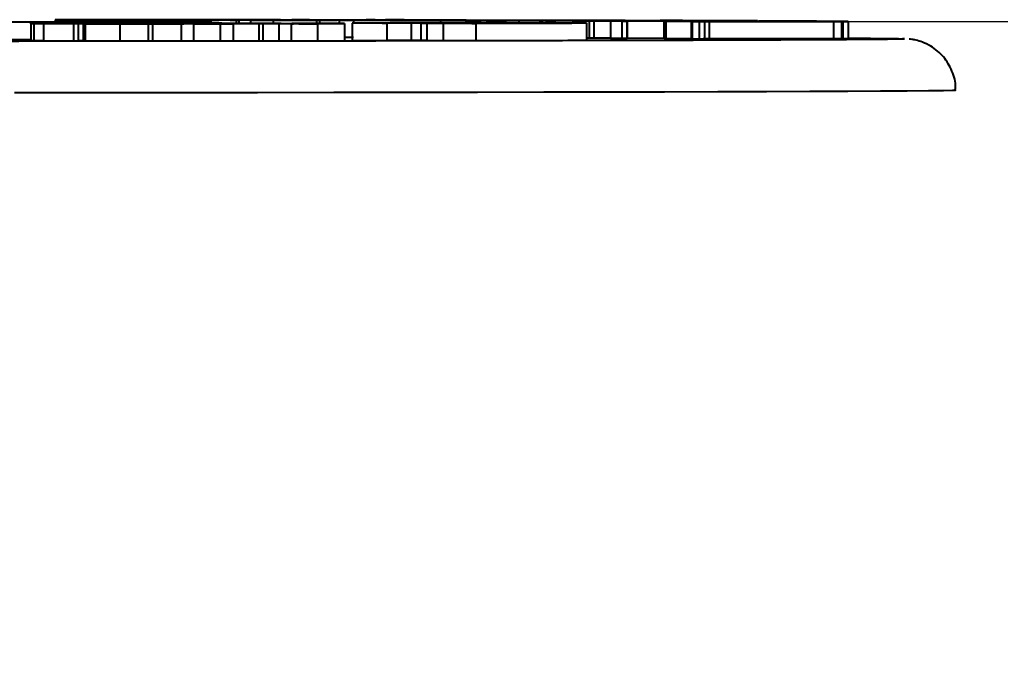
# Model space of a CAD drawing. Header units: millimetres. Extents: x 2160 to 4596, y 811 to 2534.
# Drawn here: x 3337.1 to 3394.7, y 1576.4 to 1615.2 of the extents above; entities that cross this region are included whole.
import ezdxf

# ---------------------------------------------------------------- set-up
doc = ezdxf.new("R2010")
doc.units = ezdxf.units.MM
doc.layers.add('AM_5', color=3, linetype='Continuous', lineweight=25)
doc.styles.add('SLDTEXTSTYLE1', font='txt.shx', dxfattribs={"width": 0.7, "bigfont": 'gbcbig.shx'})
doc.dimstyles.new('SLDDIMSTYLE12$0', dxfattribs={"dimtxt": 12, "dimasz": 10, "dimexe": 0, "dimexo": 0.0625, "dimgap": 0.875, "dimtad": 1, "dimdec": 1, "dimlfac": 1.8, "dimrnd": 1e-09, "dimzin": 12, "dimdsep": 46, "dimtxsty": 'SLDTEXTSTYLE1', "dimcen": 0.09, "dimdle": 8.16, "dimclrd": 3, "dimclre": 3, "dimadec": 0, "dimazin": 3, "dimtfac": 1, "dimtdec": 1, "dimtofl": 0, "dimtmove": 0, "dimatfit": 3, "dimfxl": 0, "dimfrac": 2, "dimtolj": 1, "dimlwd": 5, "dimlwe": 5, "dimarcsym": 0})

# ---------------------------------------------------------------- blocks, each defined once
blk = doc.blocks.new('*D73')
at = {"layer": 'AM_5', "color": 3, "linetype": 'Continuous', "lineweight": 5, "transparency": 16777216}
for p, q in [((3384.797, 1615.04), (3508.586, 1615.04)), ((3508.586, 1579.884), (3508.586, 1605.04))]:
    blk.add_line(p, q, dxfattribs=at)
at = {"layer": 'AM_5', "color": 3, "lineweight": 5, "transparency": 16777216}
blk.add_line((3367.539, 1569.884), (3508.586, 1569.884), dxfattribs=at)
at = {"layer": 'AM_5', "color": 3, "transparency": 16777216}
for points in [[(3506.919, 1605.04), (3510.253, 1605.04), (3508.586, 1615.04)], [(3506.919, 1579.884), (3510.253, 1579.884), (3508.586, 1569.884)]]:
    blk.add_solid(points, dxfattribs=at)
at = {"layer": 'Defpoints', "color": 0, "transparency": 16777216}
for p in [(3384.735, 1615.04), (3508.586, 1615.04), (3367.477, 1569.884)]:
    blk.add_point(p, dxfattribs=at)
at = {"layer": 'AM_5', "color": 0, "transparency": 16777216, "insert": (3501.711, 1592.462), "char_height": 12, "attachment_point": 5, "rotation": 90, "style": 'SLDTEXTSTYLE1'}
blk.add_mtext('\\A1;45', dxfattribs=at)

msp = doc.modelspace()

# ---------------------------------------------------------------- linework, layer by layer
at = {"color": 7, "linetype": 'Continuous', "lineweight": 25}
for p, q in [((3333.331, 1615.056), (3338.898, 1615.024)), ((3337.774, 1614.925), (3337.774, 1613.925)), ((3337.939, 1614.924), (3337.939, 1613.924)), ((3348.337, 1614.992), (3338.449, 1614.992)), ((3338.449, 1614.992), (3338.449, 1614.926)), ((3338.509, 1614.915), (3344.82, 1614.924)), ((3340.274, 1614.914), (3338.509, 1614.915)), ((3338.509, 1614.915), (3338.509, 1613.915)), ((3338.898, 1615.024), (3342.86, 1615.024)), ((3339.052, 1615.022), (3342.86, 1615.022)), ((3339.203, 1615.134), (3339.321, 1615.135)), ((3341.13, 1615.132), (3339.203, 1615.134)), ((3339.203, 1615.134), (3339.203, 1615.024)), ((3339.321, 1615.135), (3339.706, 1615.134)), ((3341.3, 1614.995), (3339.399, 1614.995)), ((3340.259, 1615.053), (3340.259, 1615.056)), ((3340.259, 1615.056), (3348.337, 1615.056)), ((3341.3, 1615.053), (3340.259, 1615.053)), ((3340.259, 1615.053), (3340.259, 1615.024)), ((3340.544, 1614.917), (3340.274, 1614.914)), ((3340.274, 1614.914), (3340.274, 1613.914)), ((3340.296, 1615.135), (3343.351, 1615.151)), ((3340.585, 1615.134), (3340.54, 1615.134)), ((3352.464, 1614.933), (3340.544, 1614.917)), ((3340.544, 1614.917), (3340.544, 1613.917)), ((3342.862, 1615.146), (3340.585, 1615.134)), ((3340.962, 1614.907), (3340.849, 1614.908)), ((3340.849, 1614.908), (3340.849, 1613.908)), ((3340.862, 1615.133), (3341.247, 1615.133)), ((3340.962, 1614.907), (3340.962, 1613.907)), ((3341.247, 1615.133), (3341.13, 1615.132)), ((3341.13, 1615.132), (3341.13, 1615.056)), ((3341.247, 1615.133), (3341.247, 1615.056)), ((3341.3, 1615.053), (3341.3, 1615.024)), ((3341.507, 1614.915), (3349.043, 1614.925)), ((3343.171, 1614.914), (3341.507, 1614.915)), ((3342.495, 1614.932), (3342.495, 1614.921)), ((3344.82, 1614.924), (3342.84, 1614.93)), ((3342.84, 1614.93), (3342.84, 1614.921)), ((3342.86, 1615.024), (3342.86, 1615.051)), ((3342.86, 1615.022), (3342.86, 1614.998)), ((3342.958, 1615.146), (3342.862, 1615.146)), ((3342.862, 1615.146), (3342.862, 1615.056)), ((3342.881, 1614.924), (3342.971, 1614.923)), ((3343.682, 1615.13), (3342.958, 1615.146)), ((3342.958, 1615.146), (3342.958, 1615.056)), ((3342.971, 1614.923), (3342.971, 1614.921)), ((3342.989, 1614.902), (3346.32, 1614.906)), ((3344.653, 1614.901), (3342.989, 1614.902)), ((3342.989, 1614.902), (3342.989, 1613.902)), ((3343.425, 1614.916), (3343.171, 1614.914)), ((3343.351, 1615.151), (3343.64, 1615.151)), ((3351.198, 1614.927), (3343.425, 1614.916)), ((3343.64, 1615.151), (3344.401, 1615.132)), ((3345.079, 1615.129), (3343.682, 1615.13)), ((3343.682, 1615.13), (3343.682, 1615.056)), ((3343.698, 1614.931), (3345.64, 1614.925)), ((3343.929, 1614.914), (3344.579, 1614.916)), ((3344.401, 1615.132), (3344.497, 1615.132)), ((3344.497, 1615.132), (3347.123, 1615.146)), ((3344.63, 1615.131), (3344.585, 1615.131)), ((3347.412, 1615.146), (3344.63, 1615.131)), ((3344.907, 1614.903), (3344.653, 1614.901)), ((3344.653, 1614.901), (3344.653, 1613.901)), ((3344.907, 1615.13), (3345.196, 1615.129)), ((3346.6, 1614.905), (3344.907, 1614.903)), ((3344.907, 1614.903), (3344.907, 1613.903)), ((3345.196, 1615.129), (3345.079, 1615.129)), ((3345.079, 1615.056), (3345.079, 1615.129)), ((3345.196, 1615.129), (3345.196, 1615.056)), ((3345.347, 1615.128), (3345.69, 1615.132)), ((3349.831, 1615.123), (3345.347, 1615.128)), ((3345.347, 1615.128), (3345.347, 1615.056)), ((3345.64, 1614.925), (3350.314, 1614.931)), ((3345.69, 1615.132), (3345.969, 1615.132)), ((3345.729, 1614.935), (3345.878, 1614.935)), ((3345.737, 1615.051), (3345.737, 1614.998)), ((3345.878, 1614.935), (3345.878, 1614.925)), ((3346.007, 1614.929), (3346.515, 1614.931)), ((3347.658, 1614.929), (3346.007, 1614.929)), ((3346.007, 1614.929), (3346.007, 1614.925)), ((3346.46, 1615.147), (3346.578, 1615.148)), ((3346.845, 1615.147), (3346.46, 1615.147)), ((3346.46, 1615.147), (3346.46, 1615.142)), ((3346.578, 1615.148), (3348.504, 1615.146)), ((3347.497, 1614.902), (3346.6, 1614.905)), ((3346.6, 1614.905), (3346.6, 1613.905)), ((3346.845, 1615.147), (3346.845, 1615.144)), ((3346.917, 1615.127), (3348.198, 1615.126)), ((3347.231, 1615.133), (3348.697, 1615.138)), ((3347.504, 1615.132), (3347.231, 1615.133)), ((3347.231, 1615.133), (3347.231, 1615.127)), ((3348.337, 1615.053), (3347.297, 1615.053)), ((3347.297, 1615.053), (3347.297, 1614.995)), ((3347.297, 1614.995), (3348.337, 1614.995)), ((3348.878, 1614.902), (3347.314, 1614.901)), ((3347.314, 1614.901), (3347.497, 1614.902)), ((3347.314, 1614.901), (3347.314, 1613.901)), ((3349.639, 1614.91), (3347.36, 1614.907)), ((3347.393, 1614.911), (3347.489, 1614.908)), ((3347.412, 1615.146), (3347.412, 1615.133)), ((3347.654, 1615.133), (3347.504, 1615.132)), ((3347.504, 1615.132), (3347.504, 1615.127)), ((3347.654, 1615.133), (3347.654, 1615.127)), ((3347.658, 1614.929), (3347.658, 1614.928)), ((3347.694, 1614.92), (3347.92, 1614.92)), ((3347.92, 1614.92), (3347.92, 1614.905)), ((3347.988, 1615.142), (3349.458, 1615.145)), ((3348.167, 1615.142), (3347.988, 1615.142)), ((3347.988, 1615.142), (3347.988, 1615.136)), ((3348.386, 1615.146), (3348.001, 1615.146)), ((3348.001, 1615.146), (3348.001, 1615.142)), ((3348.167, 1615.142), (3348.167, 1615.136)), ((3348.337, 1615.056), (3348.337, 1615.053)), ((3348.337, 1615.053), (3348.337, 1614.995)), ((3348.337, 1614.995), (3348.337, 1614.992)), ((3348.337, 1614.929), (3348.337, 1614.992)), ((3348.504, 1615.146), (3348.386, 1615.146)), ((3348.386, 1615.146), (3348.386, 1615.143)), ((3348.504, 1615.146), (3348.504, 1615.143)), ((3348.697, 1615.138), (3348.97, 1615.138)), ((3348.765, 1614.941), (3348.973, 1614.941)), ((3348.778, 1614.91), (3349.639, 1614.91)), ((3348.806, 1615.126), (3350.346, 1615.132)), ((3348.97, 1615.138), (3348.87, 1615.138)), ((3348.878, 1614.902), (3348.878, 1613.902)), ((3348.904, 1614.916), (3348.904, 1614.91)), ((3348.973, 1614.941), (3348.973, 1614.929)), ((3350.346, 1615.132), (3349.02, 1615.134)), ((3349.02, 1615.134), (3349.02, 1615.127)), ((3349.171, 1615.134), (3350.496, 1615.133)), ((3349.458, 1615.145), (3354.125, 1615.14)), ((3349.538, 1615.125), (3349.474, 1615.125)), ((3353.091, 1615.139), (3349.538, 1615.125)), ((3349.577, 1614.922), (3350.268, 1614.924)), ((3349.592, 1614.911), (3352.104, 1614.914)), ((3351.162, 1614.91), (3349.592, 1614.911)), ((3349.592, 1614.911), (3349.592, 1614.91)), ((3349.639, 1614.91), (3349.639, 1613.91)), ((3349.752, 1615.124), (3349.982, 1615.124)), ((3349.982, 1615.124), (3349.831, 1615.123)), ((3349.831, 1615.123), (3349.831, 1614.931)), ((3349.982, 1615.124), (3349.982, 1614.931)), ((3350.335, 1614.927), (3351.198, 1614.927)), ((3350.496, 1615.133), (3352.359, 1615.14)), ((3350.673, 1615.125), (3350.673, 1614.932)), ((3352.147, 1615.142), (3350.956, 1615.143)), ((3350.956, 1615.143), (3350.956, 1615.135)), ((3351.393, 1614.912), (3351.162, 1614.91)), ((3351.162, 1614.91), (3351.162, 1613.91)), ((3352.328, 1614.913), (3351.393, 1614.912)), ((3351.393, 1614.912), (3351.393, 1613.912)), ((3351.85, 1615.127), (3351.406, 1615.125)), ((3351.606, 1614.934), (3352.464, 1614.933)), ((3352.104, 1614.914), (3351.693, 1614.915)), ((3351.693, 1614.915), (3351.693, 1614.913)), ((3354.533, 1615.116), (3352.004, 1615.12)), ((3352.004, 1615.12), (3352.004, 1614.933)), ((3352.147, 1615.142), (3352.147, 1615.139)), ((3353.188, 1614.91), (3352.328, 1614.913)), ((3352.328, 1614.913), (3352.328, 1613.913)), ((3352.341, 1614.917), (3352.35, 1614.917)), ((3352.399, 1615.12), (3352.998, 1615.12)), ((3354.604, 1614.91), (3353.042, 1614.909)), ((3353.042, 1614.909), (3353.188, 1614.91)), ((3353.042, 1614.909), (3353.042, 1613.909)), ((3356.183, 1614.919), (3353.088, 1614.914)), ((3353.633, 1614.928), (3353.291, 1614.924)), ((3353.332, 1614.916), (3354.033, 1614.917)), ((3353.425, 1614.928), (3353.633, 1614.928)), ((3353.622, 1615.12), (3355.745, 1615.126)), ((3353.633, 1614.928), (3353.633, 1614.916)), ((3353.977, 1615.139), (3353.701, 1615.14)), ((3354.125, 1615.14), (3353.977, 1615.139)), ((3353.977, 1615.139), (3353.977, 1615.121)), ((3354.125, 1615.14), (3354.125, 1615.121)), ((3358.583, 1615.132), (3354.308, 1615.119)), ((3354.456, 1615.117), (3354.713, 1615.117)), ((3354.713, 1615.117), (3354.533, 1615.116)), ((3354.533, 1615.116), (3354.533, 1614.917)), ((3354.597, 1615.129), (3355.924, 1615.127)), ((3354.604, 1614.91), (3354.604, 1613.91)), ((3355.745, 1615.126), (3354.674, 1615.128)), ((3354.674, 1615.128), (3354.674, 1615.123)), ((3354.713, 1615.117), (3354.713, 1614.918)), ((3355.323, 1614.919), (3356.183, 1614.919)), ((3355.875, 1615.117), (3355.875, 1614.919)), ((3355.924, 1615.127), (3357.897, 1615.133)), ((3356.183, 1614.919), (3356.183, 1613.919)), ((3356.638, 1614.934), (3364.207, 1614.958)), ((3358.664, 1614.935), (3356.638, 1614.934)), ((3356.638, 1614.934), (3356.638, 1613.934)), ((3356.712, 1615.112), (3356.712, 1614.935)), ((3357.751, 1615.134), (3357.45, 1615.135)), ((3357.45, 1615.135), (3357.631, 1615.135)), ((3357.45, 1615.135), (3357.45, 1615.131)), ((3357.631, 1615.135), (3359.688, 1615.132)), ((3357.751, 1615.134), (3357.751, 1615.132)), ((3360.093, 1614.944), (3358.397, 1614.938)), ((3358.397, 1614.938), (3358.664, 1614.935)), ((3358.664, 1614.935), (3358.664, 1613.935)), ((3358.885, 1614.973), (3359.116, 1614.973)), ((3358.885, 1614.973), (3358.885, 1614.941)), ((3359.507, 1615.132), (3359.209, 1615.132)), ((3359.688, 1615.132), (3359.507, 1615.132)), ((3360.665, 1614.943), (3360.093, 1614.944)), ((3360.093, 1614.944), (3360.093, 1613.944)), ((3362.063, 1614.95), (3360.645, 1614.945)), ((3360.645, 1614.945), (3365.276, 1614.938)), ((3360.665, 1614.943), (3360.665, 1613.943)), ((3362.697, 1614.934), (3361.012, 1614.933)), ((3361.012, 1614.933), (3361.012, 1613.933)), ((3364.724, 1614.937), (3361.066, 1614.942)), ((3361.836, 1614.951), (3361.836, 1615.116)), ((3361.965, 1614.928), (3364.724, 1614.937)), ((3363.896, 1614.929), (3361.965, 1614.928)), ((3361.965, 1614.928), (3361.965, 1613.928)), ((3366.694, 1614.943), (3362.063, 1614.95)), ((3362.063, 1614.943), (3362.063, 1614.95)), ((3364.549, 1614.957), (3362.615, 1614.951)), ((3362.615, 1614.951), (3367.246, 1614.945)), ((3362.697, 1614.934), (3362.697, 1614.93)), ((3363.316, 1614.955), (3363.316, 1615.123)), ((3363.331, 1615.099), (3364.608, 1615.102)), ((3366.409, 1615.091), (3363.331, 1615.099)), ((3363.331, 1615.099), (3363.331, 1614.955)), ((3370.387, 1614.953), (3363.645, 1614.932)), ((3363.645, 1614.932), (3363.896, 1614.929)), ((3363.896, 1614.929), (3363.896, 1613.929)), ((3365.694, 1614.959), (3364.549, 1614.957)), ((3364.549, 1614.957), (3364.549, 1614.949)), ((3364.599, 1614.953), (3364.599, 1614.949)), ((3364.608, 1615.102), (3364.81, 1615.102)), ((3365.16, 1614.951), (3365.16, 1614.948)), ((3365.276, 1614.938), (3366.694, 1614.943)), ((3365.353, 1615.097), (3370.976, 1615.107)), ((3371.497, 1615.105), (3365.833, 1615.096)), ((3368.237, 1615.093), (3366.409, 1615.091)), ((3366.409, 1615.091), (3366.409, 1614.954)), ((3367.246, 1614.945), (3368.746, 1614.949)), ((3367.642, 1615.088), (3367.642, 1614.953)), ((3368.022, 1615.085), (3368.022, 1614.953)), ((3368.083, 1615.093), (3368.237, 1615.093)), ((3368.579, 1614.953), (3368.579, 1614.949)), ((3368.581, 1614.953), (3368.579, 1614.953)), ((3368.581, 1614.953), (3368.581, 1614.949)), ((3369.519, 1614.952), (3370.387, 1614.953)), ((3370.532, 1615.077), (3369.586, 1615.081)), ((3369.586, 1615.081), (3369.863, 1615.081)), ((3369.586, 1615.081), (3369.586, 1614.952)), ((3369.863, 1615.081), (3370.052, 1615.08)), ((3370.387, 1614.953), (3370.387, 1613.953)), ((3370.809, 1615.077), (3370.532, 1615.077)), ((3370.532, 1615.077), (3370.532, 1614.077)), ((3370.62, 1615.078), (3370.809, 1615.077)), ((3370.634, 1615.08), (3377.892, 1615.088)), ((3370.718, 1615.109), (3370.961, 1615.109)), ((3371.009, 1615.108), (3370.718, 1615.109)), ((3370.718, 1615.109), (3370.718, 1615.106)), ((3376.186, 1615.085), (3370.776, 1615.079)), ((3370.776, 1615.079), (3370.776, 1615.077)), ((3370.784, 1615.094), (3370.784, 1615.08)), ((3370.809, 1615.077), (3370.809, 1614.077)), ((3370.961, 1615.109), (3372.647, 1615.105)), ((3371.786, 1615.072), (3376.234, 1615.085)), ((3372.472, 1615.069), (3371.786, 1615.072)), ((3371.786, 1615.072), (3371.786, 1614.072)), ((3372.404, 1615.104), (3372.111, 1615.105)), ((3372.647, 1615.105), (3372.404, 1615.104)), ((3372.749, 1615.069), (3372.472, 1615.069)), ((3372.472, 1614.069), (3372.472, 1615.069)), ((3372.606, 1615.07), (3372.749, 1615.069)), ((3372.749, 1615.069), (3372.749, 1614.069)), ((3379.376, 1615.078), (3372.764, 1615.071)), ((3372.764, 1615.071), (3372.764, 1614.071)), ((3378.035, 1615.087), (3372.944, 1615.072)), ((3372.944, 1615.072), (3372.992, 1615.072)), ((3372.992, 1615.072), (3379.233, 1615.079)), ((3373.421, 1615.083), (3373.421, 1615.085)), ((3374.929, 1615.053), (3374.929, 1614.053)), ((3375.032, 1615.051), (3375.032, 1614.051)), ((3375.69, 1615.096), (3375.997, 1615.094)), ((3376.034, 1615.086), (3376.034, 1615.093)), ((3376.234, 1615.085), (3376.186, 1615.085)), ((3376.186, 1615.085), (3376.186, 1615.085)), ((3376.533, 1615.041), (3376.533, 1614.041)), ((3376.592, 1615.038), (3376.61, 1615.041)), ((3377.002, 1615.033), (3376.592, 1615.038)), ((3376.592, 1615.038), (3376.592, 1614.038)), ((3377.308, 1615.033), (3377.002, 1615.033)), ((3377.002, 1615.033), (3377.002, 1614.033)), ((3377.252, 1615.034), (3377.308, 1615.033)), ((3377.308, 1615.033), (3377.308, 1614.033)), ((3377.434, 1615.037), (3384.735, 1615.04)), ((3384.881, 1615.038), (3377.58, 1615.035)), ((3377.58, 1615.035), (3377.58, 1614.035)), ((3377.892, 1615.088), (3378.035, 1615.087)), ((3378.035, 1615.087), (3378.035, 1615.077)), ((3379.389, 1615.08), (3379.2, 1615.081)), ((3379.2, 1615.081), (3379.478, 1615.081)), ((3379.2, 1615.081), (3379.2, 1615.079)), ((3379.478, 1615.081), (3380.424, 1615.077)), ((3380.146, 1615.077), (3379.957, 1615.078)), ((3380.424, 1615.077), (3380.146, 1615.077)), ((3380.435, 1615.045), (3380.435, 1615.038)), ((3383.887, 1615.039), (3383.887, 1615.056)), ((3384.881, 1615.038), (3384.881, 1614.038)), ((3385.059, 1615.041), (3385.043, 1615.041)), ((3385.349, 1615.041), (3385.74, 1615.037)), ((3385.434, 1615.036), (3385.37, 1615.037)), ((3385.37, 1614.037), (3385.37, 1615.037)), ((3385.74, 1615.037), (3385.434, 1615.036)), ((3385.434, 1615.036), (3385.434, 1614.036)), ((3385.74, 1615.037), (3385.74, 1614.037)), ((3370.387, 1614.077), (3370.532, 1614.077)), ((3370.532, 1614.077), (3370.809, 1614.077)), ((3370.809, 1614.079), (3371.786, 1614.08)), ((3371.786, 1614.072), (3372.472, 1614.069)), ((3372.472, 1614.069), (3372.749, 1614.069)), ((3372.764, 1614.071), (3374.929, 1614.073)), ((3376.536, 1614.041), (3376.592, 1614.038)), ((3376.592, 1614.038), (3377.002, 1614.033)), ((3377.58, 1614.035), (3384.881, 1614.038)), ((3385.37, 1614.037), (3385.434, 1614.036)), ((3338.509, 1613.915), (3340.274, 1613.914)), ((3340.274, 1613.914), (3340.544, 1613.917)), ((3340.544, 1613.917), (3340.849, 1613.917)), ((3340.849, 1613.908), (3340.962, 1613.907)), ((3342.989, 1613.902), (3344.653, 1613.901)), ((3344.653, 1613.901), (3344.907, 1613.903)), ((3344.907, 1613.903), (3346.6, 1613.905)), ((3346.6, 1613.905), (3347.314, 1613.903)), ((3347.314, 1613.901), (3348.878, 1613.902)), ((3348.878, 1613.909), (3349.639, 1613.91)), ((3349.639, 1613.911), (3351.162, 1613.91)), ((3351.162, 1613.91), (3351.393, 1613.912)), ((3351.393, 1613.912), (3352.328, 1613.913)), ((3352.328, 1613.913), (3353.042, 1613.911)), ((3353.042, 1613.909), (3354.604, 1613.91)), ((3354.604, 1613.916), (3356.183, 1613.919)), ((3356.638, 1613.934), (3358.664, 1613.935)), ((3358.664, 1613.939), (3360.093, 1613.944)), ((3360.093, 1613.944), (3360.665, 1613.943)), ((3361.012, 1613.933), (3361.965, 1613.933)), ((3361.965, 1613.928), (3363.896, 1613.929)), ((3363.896, 1613.933), (3370.387, 1613.953)), ((3377.002, 1614.033), (3377.308, 1614.033)), ((3385.434, 1614.036), (3385.74, 1614.037)), ((3389.045, 1614.019), (3388.991, 1614.017))]:
    msp.add_line(p, q, dxfattribs=at)
at = {"color": 7, "linetype": 'Continuous', "lineweight": 25, "flags": 128}
msp.add_lwpolyline([(3336.807, 1610.87), (3341.677, 1610.873), (3346.443, 1610.877), (3351.08, 1610.881), (3355.564, 1610.886), (3359.874, 1610.892), (3363.988, 1610.898), (3367.886, 1610.905), (3371.547, 1610.912), (3374.955, 1610.92), (3378.092, 1610.929), (3380.942, 1610.937), (3383.491, 1610.947), (3385.726, 1610.956), (3387.637, 1610.966), (3389.213, 1610.977), (3390.447, 1610.987), (3391.334, 1610.998), (3391.867, 1611.008), (3392.045, 1611.019), (3392.045, 1611.019)], dxfattribs=at)
at = {"color": 7, "linetype": 'Continuous', "lineweight": 25}
for points, knots in [([(3338.449, 1614.992), (3337.78, 1614.992), (3336.545, 1614.992), (3334.778, 1614.993), (3333.115, 1614.994), (3331.596, 1614.997), (3330.45, 1615.001), (3330.142, 1615.005), (3330.124, 1615.007), (3330.12, 1615.007)], [0, 0, 0, 0, 0.160365, 0.296332, 0.431737, 0.589347, 0.747826, 0.949128, 1, 1, 1, 1]), ([(3332.997, 1615.008), (3333.027, 1615.009), (3333.088, 1615.012), (3333.771, 1615.016), (3335.119, 1615.019), (3336.804, 1615.021), (3338.152, 1615.022), (3338.93, 1615.022), (3339.052, 1615.022)], [0, 0, 0, 0, 0.200351, 0.402646, 0.59747, 0.766762, 0.96323, 1, 1, 1, 1]), ([(3339.399, 1614.995), (3338.73, 1614.995), (3337.384, 1614.995), (3335.576, 1614.996), (3334.256, 1614.999), (3333.332, 1615.002), (3333.025, 1615.005), (3333.002, 1615.008), (3332.997, 1615.008)], [0, 0, 0, 0, 0.196061, 0.394111, 0.547436, 0.700125, 0.928087, 1, 1, 1, 1]), ([(3337.939, 1614.924), (3337.888, 1614.925), (3337.783, 1614.925), (3337.745, 1614.926), (3337.773, 1614.926), (3337.817, 1614.926), (3337.839, 1614.926)], [0, 0, 0, 0, 0.391814, 0.807915, 0.901195, 1, 1, 1, 1]), ([(3337.839, 1614.926), (3337.872, 1614.926), (3337.963, 1614.926), (3338.108, 1614.926), (3338.266, 1614.926), (3338.365, 1614.926), (3338.414, 1614.926)], [0, 0, 0, 0, 0.1702702, 0.4642597, 0.7315085, 1, 1, 1, 1]), ([(3342.971, 1614.923), (3342.309, 1614.923), (3341.312, 1614.923), (3339.98, 1614.923), (3339.082, 1614.923), (3338.41, 1614.923), (3338.077, 1614.924), (3337.959, 1614.924), (3337.939, 1614.924)], [0, 0, 0, 0, 0.381103, 0.574669, 0.765651, 0.888057, 0.981539, 1, 1, 1, 1]), ([(3338.414, 1614.926), (3339.047, 1614.925), (3340.084, 1614.925), (3341.593, 1614.924), (3342.45, 1614.924), (3342.881, 1614.924)], [0, 0, 0, 0, 0.437716, 0.717507, 1, 1, 1, 1]), ([(3339.706, 1615.134), (3339.773, 1615.134), (3339.883, 1615.134), (3340.038, 1615.134), (3340.148, 1615.134), (3340.238, 1615.134), (3340.275, 1615.135), (3340.296, 1615.135)], [0, 0, 0, 0, 0.292493, 0.488495, 0.642099, 0.795375, 1, 1, 1, 1]), ([(3340.545, 1615.134), (3340.545, 1615.134), (3340.547, 1615.134), (3340.587, 1615.134), (3340.69, 1615.133), (3340.791, 1615.133), (3340.862, 1615.133)], [0, 0, 0, 0, 0.094648, 0.307424, 0.510271, 1, 1, 1, 1]), ([(3340.849, 1614.908), (3341.007, 1614.908), (3341.274, 1614.908), (3341.445, 1614.909), (3341.435, 1614.91), (3341.43, 1614.91)], [0, 0, 0, 0, 0.431037, 0.72606, 1, 1, 1, 1]), ([(3346.32, 1614.906), (3345.696, 1614.907), (3344.443, 1614.908), (3342.574, 1614.908), (3341.441, 1614.908), (3340.962, 1614.907)], [0, 0, 0, 0, 0.365081, 0.731832, 1, 1, 1, 1]), ([(3342.86, 1615.051), (3342.849, 1615.051), (3342.83, 1615.052), (3342.625, 1615.052), (3342.277, 1615.053), (3341.813, 1615.053), (3341.455, 1615.053), (3341.3, 1615.053)], [0, 0, 0, 0, 0.21541, 0.378382, 0.541893, 0.800389, 1, 1, 1, 1]), ([(3342.86, 1614.998), (3342.85, 1614.997), (3342.833, 1614.997), (3342.639, 1614.996), (3342.313, 1614.995), (3341.852, 1614.995), (3341.487, 1614.995), (3341.3, 1614.995)], [0, 0, 0, 0, 0.212555, 0.375218, 0.538546, 0.763737, 1, 1, 1, 1]), ([(3341.43, 1614.91), (3342.096, 1614.91), (3343.24, 1614.91), (3344.805, 1614.909), (3345.649, 1614.908), (3346.076, 1614.907)], [0, 0, 0, 0, 0.407022, 0.699492, 1, 1, 1, 1]), ([(3342.84, 1614.93), (3342.725, 1614.931), (3342.544, 1614.932), (3342.466, 1614.933), (3342.633, 1614.934), (3342.936, 1614.935), (3343.156, 1614.935)], [0, 0, 0, 0, 0.268227, 0.423788, 0.580622, 1, 1, 1, 1]), ([(3343.156, 1614.935), (3343.363, 1614.935), (3343.782, 1614.935), (3344.69, 1614.935), (3345.327, 1614.935), (3345.729, 1614.935)], [0, 0, 0, 0, 0.263652, 0.534652, 1, 1, 1, 1]), ([(3345.878, 1614.935), (3345.575, 1614.934), (3345.028, 1614.934), (3344.402, 1614.933), (3344.032, 1614.933), (3343.859, 1614.933), (3343.744, 1614.932), (3343.667, 1614.932), (3343.636, 1614.932), (3343.63, 1614.932), (3343.662, 1614.932), (3343.69, 1614.931), (3343.698, 1614.931)], [0, 0, 0, 0, 0.35041, 0.630866, 0.725925, 0.790521, 0.841305, 0.86957, 0.898179, 0.941209, 0.984756, 1, 1, 1, 1]), ([(3346.076, 1614.907), (3345.897, 1614.908), (3345.538, 1614.909), (3344.834, 1614.911), (3344.286, 1614.913), (3343.929, 1614.914)], [0, 0, 0, 0, 0.257454, 0.514908, 1, 1, 1, 1]), ([(3344.579, 1614.916), (3344.749, 1614.915), (3345.09, 1614.914), (3345.737, 1614.912), (3346.227, 1614.91), (3346.538, 1614.909)], [0, 0, 0, 0, 0.266774, 0.533551, 1, 1, 1, 1]), ([(3344.59, 1615.13), (3344.591, 1615.13), (3344.592, 1615.13), (3344.633, 1615.13), (3344.735, 1615.13), (3344.836, 1615.13), (3344.907, 1615.13)], [0, 0, 0, 0, 0.094648, 0.307424, 0.510271, 1, 1, 1, 1]), ([(3347.297, 1615.053), (3347, 1615.053), (3346.583, 1615.053), (3346.11, 1615.053), (3345.867, 1615.052), (3345.749, 1615.051), (3345.74, 1615.051), (3345.737, 1615.051)], [0, 0, 0, 0, 0.364031, 0.510061, 0.655864, 0.843841, 1, 1, 1, 1]), ([(3345.737, 1614.998), (3345.746, 1614.997), (3345.762, 1614.996), (3345.96, 1614.996), (3346.221, 1614.995), (3346.675, 1614.995), (3347.042, 1614.995), (3347.297, 1614.995)], [0, 0, 0, 0, 0.250411, 0.398556, 0.54744, 0.686236, 1, 1, 1, 1]), ([(3345.969, 1615.132), (3345.976, 1615.132), (3345.991, 1615.13), (3346.213, 1615.129), (3346.589, 1615.128), (3346.835, 1615.128), (3346.917, 1615.127)], [0, 0, 0, 0, 0.333446, 0.670522, 0.890051, 1, 1, 1, 1]), ([(3346.515, 1614.931), (3346.738, 1614.932), (3347.152, 1614.934), (3347.887, 1614.938), (3348.472, 1614.94), (3348.765, 1614.941)], [0, 0, 0, 0, 0.365437, 0.681548, 1, 1, 1, 1]), ([(3346.538, 1614.909), (3346.579, 1614.911), (3346.651, 1614.913), (3347.06, 1614.917), (3347.482, 1614.919), (3347.694, 1614.92)], [0, 0, 0, 0, 0.386257, 0.690164, 1, 1, 1, 1]), ([(3347.139, 1615.147), (3347.121, 1615.147), (3347.077, 1615.147), (3346.972, 1615.147), (3346.883, 1615.147), (3346.845, 1615.147)], [0, 0, 0, 0, 0.2705737, 0.6892242, 1, 1, 1, 1]), ([(3347.123, 1615.146), (3347.147, 1615.146), (3347.175, 1615.146), (3347.156, 1615.146), (3347.153, 1615.146)], [0, 0, 0, 0, 0.839131, 1, 1, 1, 1]), ([(3347.36, 1614.907), (3347.543, 1614.906), (3347.88, 1614.905), (3348.392, 1614.903), (3348.716, 1614.902), (3348.878, 1614.902)], [0, 0, 0, 0, 0.369297, 0.684635, 1, 1, 1, 1]), ([(3347.92, 1614.92), (3347.763, 1614.918), (3347.464, 1614.916), (3347.407, 1614.913), (3347.38, 1614.912)], [0, 0, 0, 0, 0.523773, 1, 1, 1, 1]), ([(3348.001, 1615.146), (3347.911, 1615.146), (3347.786, 1615.146), (3347.619, 1615.146), (3347.514, 1615.146), (3347.449, 1615.146), (3347.42, 1615.146), (3347.412, 1615.146)], [0, 0, 0, 0, 0.388994, 0.538184, 0.687796, 0.914813, 1, 1, 1, 1]), ([(3347.489, 1614.908), (3347.627, 1614.908), (3347.904, 1614.908), (3348.346, 1614.909), (3348.62, 1614.91), (3348.778, 1614.91)], [0, 0, 0, 0, 0.297538, 0.595282, 1, 1, 1, 1]), ([(3349.02, 1615.134), (3348.887, 1615.134), (3348.68, 1615.134), (3348.364, 1615.134), (3348.106, 1615.134), (3347.85, 1615.134), (3347.725, 1615.133), (3347.654, 1615.133)], [0, 0, 0, 0, 0.265228, 0.413113, 0.562281, 0.751044, 1, 1, 1, 1]), ([(3348.973, 1614.941), (3348.728, 1614.939), (3348.257, 1614.937), (3347.801, 1614.933), (3347.706, 1614.93), (3347.658, 1614.929)], [0, 0, 0, 0, 0.35008, 0.672322, 1, 1, 1, 1]), ([(3350.956, 1615.143), (3350.673, 1615.143), (3350.188, 1615.144), (3349.388, 1615.143), (3348.728, 1615.143), (3348.347, 1615.142), (3348.167, 1615.142)], [0, 0, 0, 0, 0.296463, 0.506276, 0.766316, 1, 1, 1, 1]), ([(3348.198, 1615.126), (3348.262, 1615.126), (3348.368, 1615.126), (3348.523, 1615.126), (3348.638, 1615.126), (3348.736, 1615.126), (3348.781, 1615.126), (3348.806, 1615.126)], [0, 0, 0, 0, 0.2946797, 0.4891513, 0.6427246, 0.79668, 1, 1, 1, 1]), ([(3348.87, 1615.138), (3348.769, 1615.137), (3348.629, 1615.137), (3348.648, 1615.136), (3348.768, 1615.135), (3348.962, 1615.135), (3349.11, 1615.135), (3349.171, 1615.134)], [0, 0, 0, 0, 0.4002553, 0.5540467, 0.7092134, 0.880119, 1, 1, 1, 1]), ([(3348.904, 1614.916), (3348.837, 1614.916), (3348.728, 1614.916), (3348.721, 1614.917), (3348.744, 1614.918), (3348.747, 1614.918), (3348.779, 1614.918), (3348.791, 1614.918)], [0, 0, 0, 0, 0.414992, 0.667292, 0.851809, 0.943552, 1, 1, 1, 1]), ([(3348.791, 1614.918), (3348.811, 1614.918), (3348.85, 1614.918), (3348.946, 1614.918), (3349.093, 1614.918), (3349.281, 1614.918), (3349.413, 1614.917), (3349.479, 1614.917)], [0, 0, 0, 0, 0.082107, 0.164925, 0.356677, 0.675002, 1, 1, 1, 1]), ([(3351.693, 1614.915), (3351.384, 1614.915), (3350.756, 1614.915), (3349.96, 1614.915), (3349.401, 1614.915), (3349.089, 1614.915), (3348.965, 1614.916), (3348.904, 1614.916)], [0, 0, 0, 0, 0.325958, 0.662347, 0.799326, 0.902609, 1, 1, 1, 1]), ([(3349.043, 1614.925), (3349.181, 1614.925), (3349.458, 1614.925), (3349.9, 1614.926), (3350.176, 1614.927), (3350.335, 1614.927)], [0, 0, 0, 0, 0.297214, 0.594601, 1, 1, 1, 1]), ([(3349.471, 1615.125), (3349.471, 1615.125), (3349.469, 1615.125), (3349.5, 1615.125), (3349.593, 1615.124), (3349.691, 1615.124), (3349.752, 1615.124)], [0, 0, 0, 0, 0.034336, 0.266425, 0.542953, 1, 1, 1, 1]), ([(3349.479, 1614.917), (3349.703, 1614.917), (3350.132, 1614.917), (3350.839, 1614.916), (3351.308, 1614.916), (3351.544, 1614.916)], [0, 0, 0, 0, 0.350612, 0.672174, 1, 1, 1, 1]), ([(3351.544, 1614.916), (3351.364, 1614.917), (3351.002, 1614.918), (3350.351, 1614.92), (3349.869, 1614.921), (3349.577, 1614.922)], [0, 0, 0, 0, 0.282431, 0.564866, 1, 1, 1, 1]), ([(3350.268, 1614.924), (3350.434, 1614.923), (3350.766, 1614.922), (3351.464, 1614.92), (3351.992, 1614.918), (3352.341, 1614.917)], [0, 0, 0, 0, 0.25307, 0.506097, 1, 1, 1, 1]), ([(3350.314, 1614.931), (3350.453, 1614.932), (3350.73, 1614.932), (3351.172, 1614.933), (3351.447, 1614.933), (3351.606, 1614.934)], [0, 0, 0, 0, 0.297206, 0.594593, 1, 1, 1, 1]), ([(3352.004, 1615.12), (3351.683, 1615.121), (3351.159, 1615.122), (3350.729, 1615.123), (3350.628, 1615.125), (3350.784, 1615.127), (3351.003, 1615.127), (3351.089, 1615.128)], [0, 0, 0, 0, 0.303232, 0.495993, 0.689194, 0.877678, 1, 1, 1, 1]), ([(3351.089, 1615.128), (3351.305, 1615.128), (3351.667, 1615.129), (3352.406, 1615.13), (3353.13, 1615.13), (3353.897, 1615.13), (3354.361, 1615.129), (3354.597, 1615.129)], [0, 0, 0, 0, 0.253557, 0.424716, 0.595645, 0.794239, 1, 1, 1, 1]), ([(3351.37, 1615.124), (3351.364, 1615.124), (3351.336, 1615.123), (3351.473, 1615.122), (3351.832, 1615.121), (3352.197, 1615.121), (3352.399, 1615.12)], [0, 0, 0, 0, 0.067979, 0.316164, 0.620975, 1, 1, 1, 1]), ([(3354.674, 1615.128), (3354.414, 1615.128), (3353.974, 1615.129), (3353.306, 1615.129), (3352.758, 1615.128), (3352.263, 1615.128), (3351.997, 1615.127), (3351.85, 1615.127)], [0, 0, 0, 0, 0.269335, 0.456647, 0.599702, 0.778351, 1, 1, 1, 1]), ([(3352.359, 1615.14), (3352.382, 1615.14), (3352.421, 1615.141), (3352.418, 1615.141), (3352.376, 1615.141), (3352.285, 1615.141), (3352.198, 1615.141), (3352.147, 1615.142)], [0, 0, 0, 0, 0.233621, 0.399553, 0.564983, 0.740199, 1, 1, 1, 1]), ([(3352.451, 1614.921), (3352.545, 1614.922), (3352.736, 1614.925), (3353.193, 1614.927), (3353.425, 1614.928)], [0, 0, 0, 0, 0.493905, 1, 1, 1, 1]), ([(3352.998, 1615.12), (3353.068, 1615.119), (3353.176, 1615.119), (3353.345, 1615.119), (3353.469, 1615.119), (3353.559, 1615.12), (3353.603, 1615.12), (3353.622, 1615.12)], [0, 0, 0, 0, 0.336259, 0.518412, 0.701425, 0.865829, 1, 1, 1, 1]), ([(3353.088, 1614.914), (3353.269, 1614.914), (3353.606, 1614.913), (3354.113, 1614.911), (3354.44, 1614.91), (3354.604, 1614.91)], [0, 0, 0, 0, 0.369183, 0.684555, 1, 1, 1, 1]), ([(3353.701, 1615.14), (3353.624, 1615.14), (3353.515, 1615.14), (3353.354, 1615.14), (3353.245, 1615.14), (3353.154, 1615.14), (3353.112, 1615.139), (3353.091, 1615.139)], [0, 0, 0, 0, 0.350066, 0.499422, 0.650662, 0.830252, 1, 1, 1, 1]), ([(3353.206, 1614.92), (3353.205, 1614.92), (3353.171, 1614.918), (3353.254, 1614.917), (3353.332, 1614.916)], [0, 0, 0, 0, 0.05128, 1, 1, 1, 1]), ([(3354.033, 1614.917), (3354.172, 1614.917), (3354.449, 1614.917), (3354.889, 1614.918), (3355.164, 1614.919), (3355.323, 1614.919)], [0, 0, 0, 0, 0.297582, 0.595326, 1, 1, 1, 1]), ([(3354.308, 1615.119), (3354.277, 1615.119), (3354.227, 1615.118), (3354.205, 1615.118), (3354.226, 1615.118), (3354.31, 1615.118), (3354.4, 1615.117), (3354.456, 1615.117)], [0, 0, 0, 0, 0.242147, 0.388856, 0.536837, 0.710317, 1, 1, 1, 1]), ([(3356.712, 1615.112), (3356.512, 1615.113), (3356.112, 1615.114), (3355.859, 1615.115), (3355.9, 1615.116), (3355.915, 1615.117)], [0, 0, 0, 0, 0.3813, 0.766294, 1, 1, 1, 1]), ([(3355.932, 1615.118), (3356.092, 1615.119), (3356.386, 1615.121), (3357.053, 1615.123), (3357.359, 1615.124)], [0, 0, 0, 0, 0.541529, 1, 1, 1, 1]), ([(3356.943, 1615.113), (3356.821, 1615.113), (3356.59, 1615.114), (3356.413, 1615.115), (3356.387, 1615.116), (3356.735, 1615.118), (3357.424, 1615.121), (3358.025, 1615.122), (3358.118, 1615.122)], [0, 0, 0, 0, 0.099608, 0.189208, 0.278687, 0.431625, 0.91232, 1, 1, 1, 1]), ([(3361.836, 1615.116), (3361.378, 1615.115), (3360.6, 1615.113), (3359.282, 1615.112), (3358.256, 1615.111), (3357.392, 1615.111), (3356.945, 1615.112), (3356.712, 1615.112)], [0, 0, 0, 0, 0.337884, 0.573603, 0.730566, 0.85906, 1, 1, 1, 1]), ([(3361.077, 1615.117), (3360.634, 1615.116), (3359.963, 1615.115), (3358.912, 1615.113), (3358.184, 1615.112), (3357.588, 1615.112), (3357.192, 1615.113), (3357.001, 1615.113), (3356.943, 1615.113)], [0, 0, 0, 0, 0.39949, 0.604579, 0.758371, 0.856867, 0.955984, 1, 1, 1, 1]), ([(3357.359, 1615.124), (3357.814, 1615.125), (3358.582, 1615.127), (3359.911, 1615.128), (3360.964, 1615.129), (3361.85, 1615.128), (3362.291, 1615.128), (3362.518, 1615.127)], [0, 0, 0, 0, 0.335274, 0.565807, 0.736276, 0.864906, 1, 1, 1, 1]), ([(3357.897, 1615.133), (3357.926, 1615.133), (3357.973, 1615.133), (3357.991, 1615.133), (3357.952, 1615.134), (3357.87, 1615.134), (3357.786, 1615.134), (3357.751, 1615.134)], [0, 0, 0, 0, 0.2392653, 0.3980718, 0.5583573, 0.8110269, 1, 1, 1, 1]), ([(3358.118, 1615.122), (3358.557, 1615.124), (3359.228, 1615.125), (3360.244, 1615.127), (3360.984, 1615.128), (3361.569, 1615.128), (3362.006, 1615.127), (3362.223, 1615.127), (3362.319, 1615.127)], [0, 0, 0, 0, 0.388784, 0.594507, 0.742724, 0.84452, 0.93111, 1, 1, 1, 1]), ([(3359.209, 1615.132), (3359.137, 1615.132), (3359.038, 1615.132), (3358.889, 1615.132), (3358.781, 1615.132), (3358.671, 1615.132), (3358.613, 1615.132), (3358.583, 1615.132)], [0, 0, 0, 0, 0.3451215, 0.47825, 0.6125433, 0.7923859, 1, 1, 1, 1]), ([(3364.207, 1614.958), (3363.656, 1614.959), (3362.638, 1614.96), (3361.269, 1614.963), (3359.849, 1614.966), (3359.16, 1614.97), (3358.924, 1614.972), (3358.885, 1614.973)], [0, 0, 0, 0, 0.221372, 0.409276, 0.596404, 0.933221, 1, 1, 1, 1]), ([(3359.116, 1614.973), (3359.373, 1614.972), (3359.992, 1614.968), (3362.251, 1614.963), (3364.372, 1614.96), (3365.694, 1614.959)], [0, 0, 0, 0, 0.209452, 0.506883, 1, 1, 1, 1]), ([(3361.03, 1614.937), (3360.972, 1614.938), (3360.868, 1614.939), (3360.744, 1614.941), (3360.692, 1614.942), (3360.665, 1614.943)], [0, 0, 0, 0, 0.39149, 0.695584, 1, 1, 1, 1]), ([(3361.012, 1614.933), (3361.068, 1614.934), (3361.158, 1614.935), (3361.105, 1614.936), (3361.055, 1614.937), (3361.03, 1614.937)], [0, 0, 0, 0, 0.451045, 0.724772, 1, 1, 1, 1]), ([(3361.066, 1614.942), (3361.259, 1614.941), (3361.563, 1614.939), (3362.085, 1614.936), (3362.492, 1614.934), (3362.697, 1614.934)], [0, 0, 0, 0, 0.46227, 0.729265, 1, 1, 1, 1]), ([(3362.319, 1615.127), (3362.438, 1615.127), (3362.669, 1615.126), (3362.818, 1615.125), (3362.769, 1615.123), (3362.255, 1615.12), (3361.548, 1615.119), (3361.077, 1615.117)], [0, 0, 0, 0, 0.0990027, 0.1927602, 0.3351777, 0.5578285, 1, 1, 1, 1]), ([(3362.518, 1615.127), (3362.71, 1615.127), (3363.089, 1615.126), (3363.348, 1615.124), (3363.312, 1615.122), (3362.807, 1615.119), (3362.165, 1615.117), (3361.836, 1615.116)], [0, 0, 0, 0, 0.136914, 0.269244, 0.466964, 0.727179, 1, 1, 1, 1]), ([(3364.142, 1615.099), (3364.138, 1615.099), (3364.124, 1615.099), (3364.246, 1615.098), (3364.413, 1615.098), (3364.521, 1615.097)], [0, 0, 0, 0, 0.096311, 0.412079, 1, 1, 1, 1]), ([(3364.81, 1615.102), (3364.626, 1615.101), (3364.368, 1615.101), (3364.198, 1615.1), (3364.149, 1615.099)], [0, 0, 0, 0, 0.710757, 1, 1, 1, 1]), ([(3365.16, 1614.951), (3365.01, 1614.952), (3364.756, 1614.952), (3364.596, 1614.953), (3364.523, 1614.954), (3364.487, 1614.954), (3364.512, 1614.954), (3364.523, 1614.954)], [0, 0, 0, 0, 0.407699, 0.690083, 0.843754, 0.934161, 1, 1, 1, 1]), ([(3364.521, 1615.097), (3364.55, 1615.097), (3364.636, 1615.097), (3364.754, 1615.097), (3364.855, 1615.096), (3364.911, 1615.096), (3364.94, 1615.096), (3365.016, 1615.096), (3365.156, 1615.097), (3365.278, 1615.097), (3365.353, 1615.097)], [0, 0, 0, 0, 0.124093, 0.372351, 0.496838, 0.517541, 0.538485, 0.574939, 0.740211, 1, 1, 1, 1]), ([(3364.523, 1614.954), (3364.541, 1614.954), (3364.577, 1614.954), (3364.702, 1614.954), (3364.882, 1614.954), (3365.108, 1614.954), (3365.257, 1614.954), (3365.332, 1614.954)], [0, 0, 0, 0, 0.0876057, 0.1756397, 0.4450626, 0.7212942, 1, 1, 1, 1]), ([(3368.579, 1614.953), (3368.269, 1614.953), (3367.649, 1614.952), (3366.792, 1614.952), (3366.11, 1614.951), (3365.593, 1614.951), (3365.309, 1614.951), (3365.178, 1614.951), (3365.16, 1614.951)], [0, 0, 0, 0, 0.277873, 0.555831, 0.757162, 0.870741, 0.982618, 1, 1, 1, 1]), ([(3365.332, 1614.954), (3365.629, 1614.954), (3366.22, 1614.954), (3367.314, 1614.953), (3368.1, 1614.953), (3368.581, 1614.953)], [0, 0, 0, 0, 0.280043, 0.559301, 1, 1, 1, 1]), ([(3365.833, 1615.096), (3365.794, 1615.095), (3365.692, 1615.095), (3365.583, 1615.095), (3365.517, 1615.095), (3365.503, 1615.095), (3365.5, 1615.095), (3365.518, 1615.095), (3365.593, 1615.094), (3365.669, 1615.094), (3365.719, 1615.094)], [0, 0, 0, 0, 0.166709, 0.438609, 0.487323, 0.517206, 0.541802, 0.578816, 0.723084, 1, 1, 1, 1]), ([(3365.719, 1615.094), (3365.858, 1615.094), (3366.065, 1615.093), (3366.422, 1615.093), (3366.915, 1615.093), (3367.463, 1615.093), (3367.912, 1615.093), (3368.083, 1615.093)], [0, 0, 0, 0, 0.240793, 0.359777, 0.461711, 0.794413, 1, 1, 1, 1]), ([(3368.022, 1615.085), (3367.876, 1615.086), (3367.654, 1615.086), (3367.677, 1615.087), (3367.684, 1615.088)], [0, 0, 0, 0, 0.659487, 1, 1, 1, 1]), ([(3367.679, 1615.089), (3367.78, 1615.089), (3368.055, 1615.091), (3368.984, 1615.094), (3369.854, 1615.095), (3370.246, 1615.096)], [0, 0, 0, 0, 0.242788, 0.658331, 1, 1, 1, 1]), ([(3373.421, 1615.085), (3372.836, 1615.084), (3371.835, 1615.083), (3370.366, 1615.083), (3369.319, 1615.083), (3368.53, 1615.084), (3368.196, 1615.085), (3368.022, 1615.085)], [0, 0, 0, 0, 0.336368, 0.574645, 0.731944, 0.859761, 1, 1, 1, 1]), ([(3368.328, 1615.086), (3368.247, 1615.086), (3368.093, 1615.086), (3368.059, 1615.088), (3368.204, 1615.089), (3368.918, 1615.091), (3369.887, 1615.093), (3370.686, 1615.094), (3370.784, 1615.094)], [0, 0, 0, 0, 0.099186, 0.189605, 0.279846, 0.434014, 0.930829, 1, 1, 1, 1]), ([(3372.884, 1615.087), (3372.31, 1615.086), (3371.435, 1615.085), (3370.204, 1615.084), (3369.416, 1615.084), (3368.835, 1615.084), (3368.501, 1615.085), (3368.366, 1615.085), (3368.328, 1615.086)], [0, 0, 0, 0, 0.397528, 0.607391, 0.759995, 0.859904, 0.960457, 1, 1, 1, 1]), ([(3368.746, 1614.949), (3368.837, 1614.95), (3369.02, 1614.95), (3369.294, 1614.951), (3369.436, 1614.952), (3369.519, 1614.952)], [0, 0, 0, 0, 0.297154, 0.594531, 1, 1, 1, 1]), ([(3370.052, 1615.08), (3370.086, 1615.08), (3370.145, 1615.08), (3370.274, 1615.08), (3370.394, 1615.08), (3370.517, 1615.08), (3370.593, 1615.08), (3370.634, 1615.08)], [0, 0, 0, 0, 0.282446, 0.488833, 0.649378, 0.810868, 1, 1, 1, 1]), ([(3370.246, 1615.096), (3370.829, 1615.096), (3371.822, 1615.098), (3373.305, 1615.098), (3374.377, 1615.098), (3375.186, 1615.097), (3375.52, 1615.096), (3375.69, 1615.096)], [0, 0, 0, 0, 0.333528, 0.567546, 0.735799, 0.864912, 1, 1, 1, 1]), ([(3370.776, 1615.079), (3370.726, 1615.079), (3370.645, 1615.079), (3370.562, 1615.079), (3370.529, 1615.079), (3370.538, 1615.078), (3370.587, 1615.078), (3370.62, 1615.078)], [0, 0, 0, 0, 0.239079, 0.388006, 0.537788, 0.677074, 1, 1, 1, 1]), ([(3370.784, 1615.094), (3371.354, 1615.095), (3372.228, 1615.096), (3373.435, 1615.097), (3374.231, 1615.097), (3374.828, 1615.097), (3375.214, 1615.096), (3375.373, 1615.096), (3375.428, 1615.095)], [0, 0, 0, 0, 0.386956, 0.593793, 0.740338, 0.842099, 0.944778, 1, 1, 1, 1]), ([(3370.976, 1615.107), (3371.023, 1615.107), (3371.098, 1615.107), (3371.142, 1615.107), (3371.138, 1615.107), (3371.089, 1615.108), (3371.033, 1615.108), (3371.009, 1615.108)], [0, 0, 0, 0, 0.266956, 0.429529, 0.591357, 0.826533, 1, 1, 1, 1]), ([(3372.111, 1615.105), (3372.053, 1615.105), (3371.972, 1615.105), (3371.82, 1615.105), (3371.696, 1615.105), (3371.585, 1615.105), (3371.521, 1615.105), (3371.497, 1615.105)], [0, 0, 0, 0, 0.362826, 0.512382, 0.662913, 0.871019, 1, 1, 1, 1]), ([(3372.764, 1615.071), (3372.714, 1615.071), (3372.633, 1615.071), (3372.55, 1615.07), (3372.517, 1615.07), (3372.526, 1615.07), (3372.574, 1615.07), (3372.606, 1615.07)], [0, 0, 0, 0, 0.239307, 0.388341, 0.538232, 0.677649, 1, 1, 1, 1]), ([(3375.428, 1615.095), (3375.504, 1615.095), (3375.652, 1615.094), (3375.628, 1615.093), (3375.357, 1615.092), (3374.485, 1615.089), (3373.529, 1615.088), (3372.884, 1615.087)], [0, 0, 0, 0, 0.098651, 0.191047, 0.328598, 0.547094, 1, 1, 1, 1]), ([(3376.003, 1615.093), (3376.008, 1615.093), (3376.032, 1615.092), (3375.626, 1615.09), (3374.753, 1615.087), (3373.874, 1615.086), (3373.421, 1615.085)], [0, 0, 0, 0, 0.075612, 0.323708, 0.651392, 1, 1, 1, 1]), ([(3375.032, 1615.051), (3374.976, 1615.052), (3374.863, 1615.053), (3375.142, 1615.055), (3375.904, 1615.057), (3377.081, 1615.059), (3378.101, 1615.06), (3378.559, 1615.06)], [0, 0, 0, 0, 0.14267, 0.2869, 0.459199, 0.757548, 1, 1, 1, 1]), ([(3380.221, 1615.048), (3379.565, 1615.048), (3378.446, 1615.047), (3376.966, 1615.048), (3375.994, 1615.049), (3375.339, 1615.05), (3375.137, 1615.051), (3375.032, 1615.051)], [0, 0, 0, 0, 0.335879, 0.572344, 0.731569, 0.859032, 1, 1, 1, 1]), ([(3375.382, 1615.052), (3375.346, 1615.052), (3375.278, 1615.053), (3375.382, 1615.054), (3375.679, 1615.055), (3376.647, 1615.057), (3377.8, 1615.058), (3378.714, 1615.058), (3378.842, 1615.058)], [0, 0, 0, 0, 0.099013, 0.188639, 0.277978, 0.435263, 0.920804, 1, 1, 1, 1]), ([(3379.938, 1615.05), (3379.29, 1615.05), (3378.294, 1615.049), (3377.005, 1615.049), (3376.24, 1615.05), (3375.733, 1615.05), (3375.482, 1615.051), (3375.405, 1615.052), (3375.382, 1615.052)], [0, 0, 0, 0, 0.397346, 0.609831, 0.759517, 0.858592, 0.95839, 1, 1, 1, 1]), ([(3376.619, 1615.042), (3376.735, 1615.042), (3376.967, 1615.044), (3377.8, 1615.046), (3378.912, 1615.047), (3379.763, 1615.047), (3380.159, 1615.047)], [0, 0, 0, 0, 0.221306, 0.442951, 0.740483, 1, 1, 1, 1]), ([(3376.88, 1615.04), (3376.87, 1615.039), (3376.851, 1615.039), (3376.882, 1615.039), (3376.898, 1615.038)], [0, 0, 0, 0, 0.508302, 1, 1, 1, 1]), ([(3376.898, 1615.038), (3376.917, 1615.038), (3376.954, 1615.038), (3377.049, 1615.037), (3377.168, 1615.037), (3377.262, 1615.037), (3377.354, 1615.037), (3377.41, 1615.037), (3377.434, 1615.037)], [0, 0, 0, 0, 0.2921955, 0.5874478, 0.7122589, 0.8180509, 0.9240716, 1, 1, 1, 1]), ([(3380.435, 1615.045), (3379.775, 1615.045), (3378.821, 1615.045), (3377.735, 1615.043), (3377.151, 1615.042), (3376.987, 1615.041), (3376.904, 1615.04)], [0, 0, 0, 0, 0.452303, 0.653993, 0.826668, 1, 1, 1, 1]), ([(3377.58, 1615.035), (3377.508, 1615.035), (3377.403, 1615.035), (3377.298, 1615.035), (3377.246, 1615.035), (3377.232, 1615.034), (3377.245, 1615.034), (3377.252, 1615.034)], [0, 0, 0, 0, 0.3039299, 0.4394116, 0.5752405, 0.7665382, 1, 1, 1, 1]), ([(3378.559, 1615.06), (3379.214, 1615.061), (3380.327, 1615.061), (3381.828, 1615.061), (3382.816, 1615.06), (3383.491, 1615.059), (3383.692, 1615.058), (3383.797, 1615.057)], [0, 0, 0, 0, 0.3332849, 0.5666872, 0.7350111, 0.8630417, 1, 1, 1, 1]), ([(3378.842, 1615.058), (3379.487, 1615.059), (3380.478, 1615.059), (3381.766, 1615.059), (3382.547, 1615.059), (3383.08, 1615.058), (3383.374, 1615.058), (3383.464, 1615.057), (3383.496, 1615.057)], [0, 0, 0, 0, 0.386905, 0.5938453, 0.741486, 0.8425466, 0.9443486, 1, 1, 1, 1]), ([(3379.233, 1615.079), (3379.279, 1615.079), (3379.359, 1615.079), (3379.435, 1615.079), (3379.468, 1615.079), (3379.455, 1615.08), (3379.411, 1615.08), (3379.389, 1615.08)], [0, 0, 0, 0, 0.227355, 0.388209, 0.549679, 0.776891, 1, 1, 1, 1]), ([(3379.957, 1615.078), (3379.916, 1615.078), (3379.857, 1615.078), (3379.731, 1615.078), (3379.616, 1615.078), (3379.493, 1615.078), (3379.415, 1615.078), (3379.376, 1615.078)], [0, 0, 0, 0, 0.3461, 0.493467, 0.642693, 0.820568, 1, 1, 1, 1]), ([(3383.496, 1615.057), (3383.527, 1615.056), (3383.586, 1615.056), (3383.395, 1615.055), (3382.936, 1615.053), (3381.791, 1615.052), (3380.687, 1615.051), (3379.938, 1615.05)], [0, 0, 0, 0, 0.098439, 0.192959, 0.327087, 0.54288, 1, 1, 1, 1]), ([(3380.159, 1615.047), (3380.827, 1615.047), (3381.889, 1615.048), (3383.283, 1615.047), (3384.217, 1615.046), (3384.928, 1615.044), (3385.227, 1615.043), (3385.33, 1615.041), (3385.349, 1615.041)], [0, 0, 0, 0, 0.298114, 0.474394, 0.620068, 0.765882, 0.956507, 1, 1, 1, 1]), ([(3383.856, 1615.056), (3383.864, 1615.055), (3383.906, 1615.055), (3383.612, 1615.053), (3382.928, 1615.051), (3381.71, 1615.049), (3380.713, 1615.049), (3380.221, 1615.048)], [0, 0, 0, 0, 0.036608, 0.183936, 0.408772, 0.708665, 1, 1, 1, 1]), ([(3385.043, 1615.041), (3384.949, 1615.042), (3384.769, 1615.043), (3384.092, 1615.045), (3383.076, 1615.046), (3381.808, 1615.046), (3380.873, 1615.045), (3380.435, 1615.045)], [0, 0, 0, 0, 0.179595, 0.343759, 0.495827, 0.763697, 1, 1, 1, 1]), ([(3384.735, 1615.04), (3384.785, 1615.04), (3384.873, 1615.04), (3384.974, 1615.04), (3385.037, 1615.04), (3385.046, 1615.041), (3385.05, 1615.041)], [0, 0, 0, 0, 0.290202, 0.50382, 0.763034, 1, 1, 1, 1]), ([(3385.37, 1615.037), (3385.352, 1615.037), (3385.326, 1615.038), (3385.231, 1615.038), (3385.136, 1615.038), (3385.016, 1615.038), (3384.927, 1615.038), (3384.881, 1615.038)], [0, 0, 0, 0, 0.35696, 0.506296, 0.628832, 0.807113, 1, 1, 1, 1]), ([(3356.183, 1614.114), (3356.198, 1614.114), (3356.295, 1614.113), (3356.521, 1614.113), (3356.712, 1614.112)], [0, 0, 0, 0, 0.156668, 1, 1, 1, 1]), ([(3374.949, 1614.053), (3374.954, 1614.053), (3374.96, 1614.052), (3375.021, 1614.052), (3375.032, 1614.051)], [0, 0, 0, 0, 0.830719, 1, 1, 1, 1]), ([(3375.032, 1614.051), (3375.162, 1614.051), (3375.405, 1614.05), (3376.007, 1614.049), (3376.407, 1614.048), (3376.533, 1614.048)], [0, 0, 0, 0, 0.4404149, 0.8228014, 1, 1, 1, 1]), ([(3384.881, 1614.038), (3384.949, 1614.038), (3385.05, 1614.038), (3385.179, 1614.038), (3385.262, 1614.038), (3385.333, 1614.038), (3385.356, 1614.037), (3385.37, 1614.037)], [0, 0, 0, 0, 0.282258, 0.415886, 0.550305, 0.716557, 1, 1, 1, 1]), ([(3385.74, 1614.064), (3385.959, 1614.062), (3386.914, 1614.057), (3387.944, 1614.046), (3388.887, 1614.033), (3388.992, 1614.024), (3389.045, 1614.019)], [0, 0, 0, 0, 0.093549, 0.407564, 0.703776, 1, 1, 1, 1]), ([(3388.991, 1614.017), (3388.943, 1614.013), (3388.836, 1614.005), (3387.967, 1613.992), (3386.486, 1613.979), (3384.31, 1613.965), (3381.48, 1613.952), (3377.966, 1613.939), (3373.812, 1613.927), (3369.068, 1613.916), (3363.807, 1613.905), (3358.115, 1613.896), (3352.092, 1613.889), (3345.869, 1613.883), (3339.504, 1613.878), (3333.151, 1613.875), (3326.812, 1613.873), (3320.545, 1613.873), (3314.278, 1613.873), (3307.939, 1613.875), (3301.587, 1613.878), (3295.221, 1613.883), (3288.998, 1613.889), (3282.975, 1613.896), (3277.283, 1613.905), (3272.022, 1613.916), (3267.278, 1613.927), (3263.124, 1613.939), (3259.61, 1613.952), (3256.78, 1613.965), (3254.605, 1613.979), (3253.123, 1613.992), (3252.252, 1614.005), (3252.145, 1614.013), (3252.097, 1614.017)], [0, 0, 0, 0, 0.023828, 0.053273, 0.084485, 0.115699, 0.147957, 0.180726, 0.213842, 0.247136, 0.28043, 0.313546, 0.346314, 0.378573, 0.409785, 0.440999, 0.470442, 0.499888, 0.529332, 0.558778, 0.58999, 0.621203, 0.653462, 0.68623, 0.719347, 0.752641, 0.785934, 0.819051, 0.851819, 0.884078, 0.915289, 0.946503, 0.975948, 1, 1, 1, 1]), ([(3336.478, 1613.992), (3336.586, 1613.992), (3337.006, 1613.992), (3337.446, 1613.992), (3337.774, 1613.992)], [0, 0, 0, 0, 0.254888, 1, 1, 1, 1]), ([(3337.776, 1613.925), (3337.789, 1613.925), (3337.816, 1613.925), (3337.896, 1613.924), (3337.939, 1613.924)], [0, 0, 0, 0, 0.457866, 1, 1, 1, 1]), ([(3337.939, 1613.924), (3338.051, 1613.924), (3338.209, 1613.924), (3338.44, 1613.923), (3338.509, 1613.923)], [0, 0, 0, 0, 0.700719, 1, 1, 1, 1]), ([(3340.962, 1613.907), (3341.632, 1613.908), (3342.31, 1613.908), (3342.98, 1613.908), (3342.989, 1613.908)], [0, 0, 0, 0, 0.986687, 1, 1, 1, 1]), ([(3360.665, 1613.943), (3360.7, 1613.942), (3360.762, 1613.941), (3360.888, 1613.939), (3360.973, 1613.938), (3361.012, 1613.938)], [0, 0, 0, 0, 0.408182, 0.725272, 1, 1, 1, 1]), ([(3377.252, 1614.035), (3377.25, 1614.035), (3377.245, 1614.035), (3377.291, 1614.035), (3377.382, 1614.035), (3377.487, 1614.035), (3377.56, 1614.035), (3377.58, 1614.035)], [0, 0, 0, 0, 0.132695, 0.344902, 0.557282, 0.875523, 1, 1, 1, 1]), ([(3392.024, 1611.022), (3392.03, 1611.074), (3392.079, 1611.448), (3391.864, 1612.15), (3391.376, 1612.998), (3390.72, 1613.548), (3390.133, 1613.83), (3389.722, 1613.949), (3389.437, 1613.997), (3389.367, 1614.003), (3389.325, 1614.007)], [0, 0, 0, 0, 0.030661, 0.221524, 0.412563, 0.604262, 0.714262, 0.802035, 0.882755, 1, 1, 1, 1])]:
    msp.add_open_spline(points, degree=3, knots=knots, dxfattribs=at)

# ---------------------------------------------------------------- dimensions: what is measured, and where the dimension line sits
at = {"layer": 'AM_5'}
dim = msp.add_linear_dim(base=(3508.586, 1615.04), p1=(3367.477, 1569.884), p2=(3384.735, 1615.04), angle=270, text='45', dimstyle='SLDDIMSTYLE12$0', override={"dimlfac": 1, "dimpost": ''}, dxfattribs=at)
dim.commit()
dim.dimension.update_dxf_attribs({"geometry": '*D73', "text_midpoint": (3501.711, 1592.462)})

doc.saveas('drawing.dxf')
